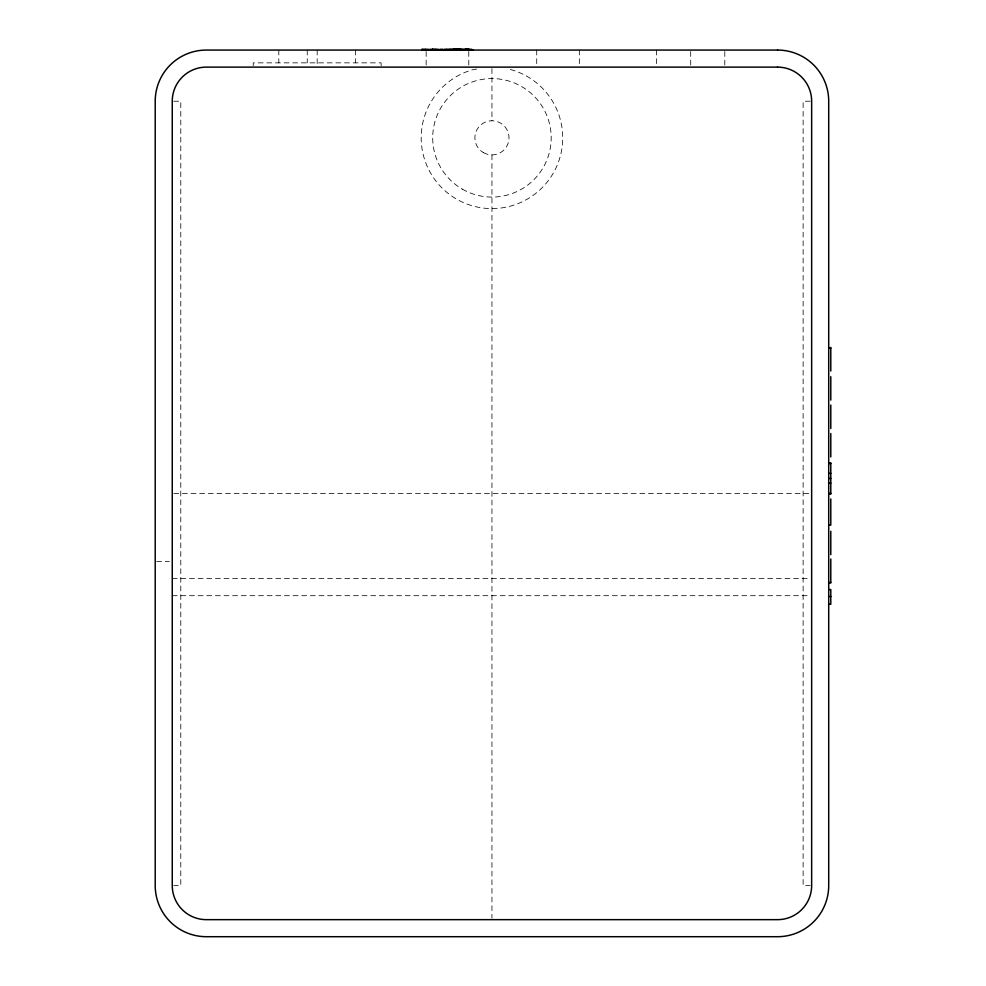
<?xml version="1.0" encoding="UTF-8"?>
<svg xmlns="http://www.w3.org/2000/svg" width="986" height="986" viewBox="0 0 986 986"><rect width="100%" height="100%" fill="white"/><g stroke="black" fill="none" stroke-linecap="round" stroke-linejoin="round"><path stroke-width="0.74" stroke-dasharray="4.93 3.7" d="M476.632 69.082L473.637 69.476A70.758 70.758 0 0 0 433.988 178.417A70.758 70.758 0 0 0 549.917 178.417A70.758 70.758 0 0 0 510.267 69.476L507.272 69.082M173.672 101.225L180.783 101.225L180.783 885.551L173.672 885.551M810.233 101.225L803.122 101.225L803.122 885.551L810.233 885.551M173.795 493.382L810.11 493.382M156.626 561.589L169.407 561.589M172.254 578.634L810.11 578.634M172.254 595.692L810.11 595.692M724.796 51.494L724.796 65.692M690.705 51.494L690.705 65.692M656.602 50.064L656.602 65.692M579.337 50.064L579.337 65.692M536.717 50.064L536.717 65.692M491.952 68.65L491.952 120.773M491.952 154.876L491.952 918.114M468.781 51.494L468.781 65.692M426.149 51.494L426.149 65.692M381.126 65.692L381.126 62.857L253.242 62.857L253.242 65.692M355.552 50.064L355.552 62.857M317.184 50.064L317.184 65.692M307.25 50.064L307.25 62.857M278.816 50.064L278.816 62.857M462.323 189.139A59.246 59.246 0 0 0 551.199 137.83A59.246 59.246 0 0 0 462.323 86.522A59.246 59.246 0 0 0 462.323 189.139M483.423 152.596A17.045 17.045 0 0 0 509.01 137.83A17.045 17.045 0 0 0 483.423 123.065A17.045 17.045 0 0 0 483.423 152.596"/><path stroke-width="1.48" d="M453.19 49.46L441.703 50.064M454.546 49.46L463.26 49.46M464.603 49.46L473.268 50.064M828.708 348.206L830.791 348.206M828.708 462.816L830.791 462.816L830.791 494.122L828.708 494.122M828.708 463.556L830.791 463.556M828.708 473.379L830.791 473.379M828.708 478.469L830.791 478.469M828.708 483.189L830.791 483.189M828.708 493.382L830.791 493.382M828.708 525.168L830.791 525.168L830.791 498.953M830.791 582.627L828.708 582.627L830.791 582.738L830.791 559.013M828.708 589.542L830.791 589.542L830.791 604.295L828.708 604.295M828.708 596.493L830.791 596.493M830.791 347.417L830.791 371.032M830.791 376.701L830.791 400.094M830.791 405.036L830.791 428.59M830.791 433.52L830.791 456.925M830.791 531.257L830.791 554.662M471.739 50.064L471.739 49.3L462.668 49.3L462.668 50.064M469.003 49.3L468.991 50.064M468.72 49.3L468.781 50.064M468.214 49.3L468.103 50.064L467.931 49.3M467.167 49.3L467.216 50.064M466.403 49.3L466.267 50.064M466.095 49.3L466.095 50.064M465.614 49.3L465.811 50.064M465.367 49.3L465.367 50.064M461.497 50.064L461.399 49.3L452.894 49.3L452.894 50.064M461.004 49.3L461.004 50.064M460.474 49.3L460.474 50.064M459.661 49.3L459.661 50.064M458.527 49.3L458.49 50.064M458.083 49.3L458.194 50.064M457.8 49.3L457.763 50.064M457.492 49.3L457.455 50.064M457.06 49.3L457.06 50.064M456.617 49.3L456.629 50.064M456.321 49.3L456.321 50.064M456.062 49.3L456.025 50.064M455.631 49.3L455.618 50.064L455.507 49.46M454.534 49.3L454.546 50.064M453.782 49.3L453.757 50.064M453.264 49.3L453.19 50.064M452.019 50.064L452.019 49.3L444.464 49.3L444.464 50.064M449.838 49.3L449.838 50.064M446.621 49.3L446.621 50.064M443.182 50.064L443.182 49.3L439.978 49.3L439.978 50.064M440.15 50.064L433.606 50.064M438.499 50.064L438.499 49.3L429.871 49.3L429.871 50.064M434.21 49.3L434.21 50.064M432.768 49.3L432.768 50.064M432.509 49.3L432.509 50.064M432.164 50.064L423.167 50.064M428.429 50.064L428.429 49.3L421.885 49.3L421.922 50.064M425.225 49.3L425.151 50.064M422.711 49.3L422.711 50.064M777.547 50.064L206.357 50.064A51.149 51.149 0 0 0 155.209 101.225L155.209 885.551A51.149 51.149 0 0 0 206.357 936.7L777.547 936.7A51.149 51.149 0 0 0 828.708 885.551L828.708 101.225A51.149 51.149 0 0 0 777.547 50.064M777.547 67.122L206.357 67.122A34.103 34.103 0 0 0 172.254 101.225L172.254 885.551A34.103 34.103 0 0 0 206.357 919.655L777.547 919.655A34.103 34.103 0 0 0 811.651 885.551L811.651 101.225A34.103 34.103 0 0 0 777.547 67.122M435.886 50.064L435.886 49.3L435.763 50.064"/></g></svg>
